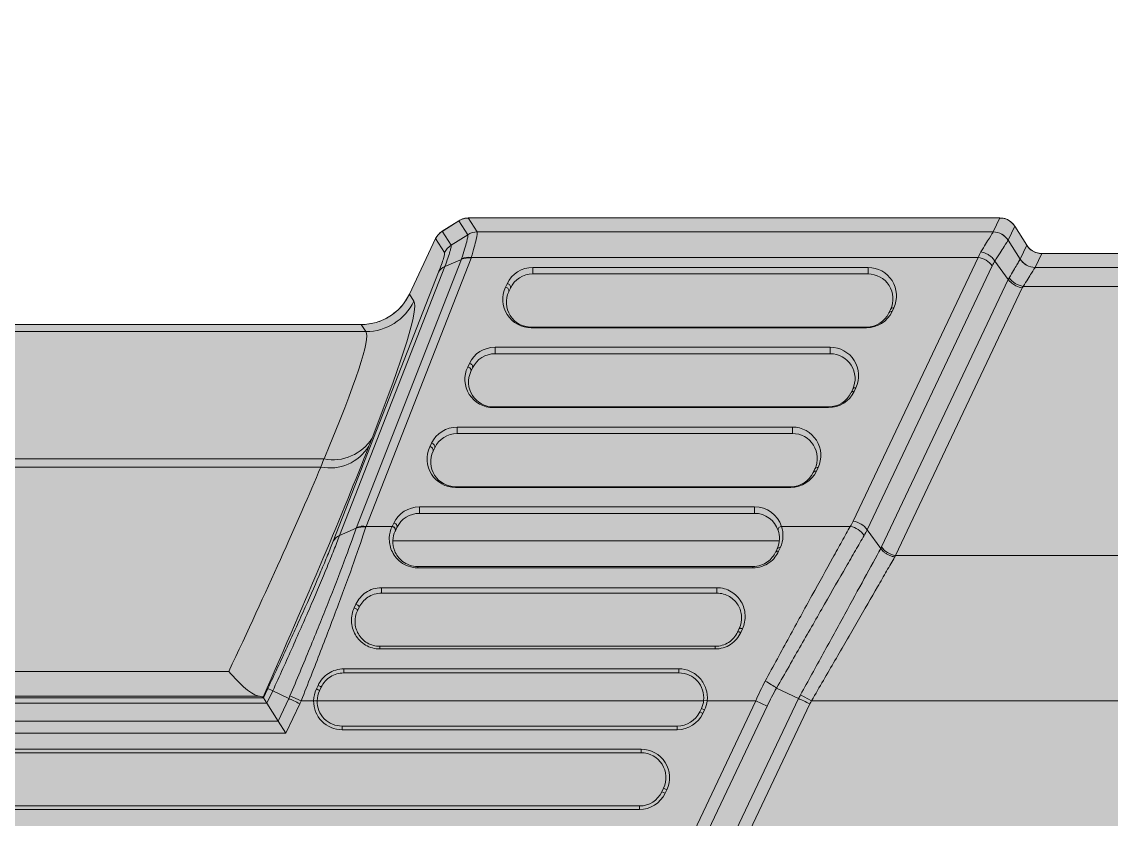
# Model space of a CAD drawing. Header units: millimetres. Extents: x 11482 to 13134, y 681 to 1782.
# Drawn here: x 12854.57 to 12861.41, y 1186.6 to 1191.6 of the extents above; entities that cross this region are included whole.
import ezdxf

# ---------------------------------------------------------------- set-up
doc = ezdxf.new("R2010")
doc.units = ezdxf.units.MM
doc.layers.add('di', color=7, linetype='Continuous')
doc.layers.add('xian', color=250, linetype='Continuous')

# ---------------------------------------------------------------- blocks, each defined once
blk = doc.blocks.new('1-2')
at = {"layer": 'di', "lineweight": 0, "true_color": 0xffffff}
h = blk.add_hatch(color=7, dxfattribs=at)
h.dxf.hatch_style = 1
h.paths.add_polyline_path([(2995.795, 1630.523), (2995.725, 1630.532), (2995.646, 1630.553), (2995.581, 1630.58), (2995.531, 1630.607), (2995.483, 1630.64), (2995.454, 1630.663), (2995.424, 1630.691), (2995.389, 1630.729), (2995.359, 1630.767), (2995.329, 1630.811), (2995.304, 1630.861), (2993.477, 1634.784), (2993.452, 1634.824), (2993.437, 1634.844), (2993.423, 1634.859), (2993.41, 1634.872), (2993.4, 1634.882), (2993.379, 1634.898), (2993.351, 1634.915), (2993.337, 1634.923), (2993.316, 1634.932), (2993.302, 1634.937), (2993.28, 1634.943), (2993.258, 1634.948), (2993.239, 1634.95), (2993.22, 1634.951), (2993.21, 1634.951), (2990.998, 1634.951), (2991.009, 1634.951), (2990.973, 1634.956), (2990.938, 1634.965), (2990.9, 1634.981), (2990.867, 1635), (2990.839, 1635.021), (2990.812, 1635.047), (2990.786, 1635.079), (2990.772, 1635.105), (2990.62, 1635.385), (2990.604, 1635.411), (2990.597, 1635.421), (2990.591, 1635.429), (2990.585, 1635.435), (2990.577, 1635.445), (2990.566, 1635.456), (2990.556, 1635.466), (2990.545, 1635.475), (2990.536, 1635.481), (2990.523, 1635.49), (2990.513, 1635.497), (2990.493, 1635.508), (2990.485, 1635.512), (2990.469, 1635.518), (2990.46, 1635.522), (2990.447, 1635.526), (2990.438, 1635.528), (2990.426, 1635.531), (2990.417, 1635.533), (2990.404, 1635.535), (2990.394, 1635.537), (2990.377, 1635.538), (2990.362, 1635.538), (2983.24, 1635.538), (2983.232, 1635.538), (2983.218, 1635.538), (2983.204, 1635.536), (2983.189, 1635.534), (2983.17, 1635.53), (2983.155, 1635.526), (2983.143, 1635.522), (2983.128, 1635.516), (2983.111, 1635.508), (2983.097, 1635.501), (2983.083, 1635.492), (2983.07, 1635.483), (2983.053, 1635.47), (2983.039, 1635.458), (2983.024, 1635.443), (2983.013, 1635.43), (2983.004, 1635.418), (2982.988, 1635.395), (2982.985, 1635.39), (2982.975, 1635.373), (2982.951, 1635.342), (2982.924, 1635.316), (2982.894, 1635.293), (2982.86, 1635.274), (2982.824, 1635.259), (2982.789, 1635.25), (2982.753, 1635.245), (2982.732, 1635.245), (2976.428, 1635.245), (2976.411, 1635.244), (2976.407, 1635.244), (2976.401, 1635.244), (2976.395, 1635.243), (2976.389, 1635.242), (2976.383, 1635.241), (2976.376, 1635.24), (2976.367, 1635.238), (2976.359, 1635.237), (2976.352, 1635.235), (2976.346, 1635.233), (2976.338, 1635.231), (2976.331, 1635.228), (2976.323, 1635.225), (2976.317, 1635.223), (2976.312, 1635.221), (2976.306, 1635.218), (2976.299, 1635.215), (2976.294, 1635.212), (2976.288, 1635.209), (2976.282, 1635.205), (2975.47, 1634.736), (2975.463, 1634.732), (2975.455, 1634.727), (2975.445, 1634.72), (2975.436, 1634.714), (2975.428, 1634.707), (2975.421, 1634.701), (2975.41, 1634.691), (2975.398, 1634.679), (2975.385, 1634.663), (2975.371, 1634.643), (2975.173, 1634.3), (2975.162, 1634.282), (2975.153, 1634.266), (2975.143, 1634.249), (2975.132, 1634.23), (2975.122, 1634.213), (2975.11, 1634.192), (2975.095, 1634.166), (2975.082, 1634.144), (2975.063, 1634.11), (2975.037, 1634.071), (2975.011, 1634.039), (2974.982, 1634.005), (2974.948, 1633.971), (2974.916, 1633.942), (2974.88, 1633.913), (2974.844, 1633.889), (2974.808, 1633.867), (2974.773, 1633.849), (2974.736, 1633.832), (2974.698, 1633.817), (2974.657, 1633.804), (2974.616, 1633.794), (2974.577, 1633.786), (2974.539, 1633.781), (2974.496, 1633.778), (2974.463, 1633.777), (2959.549, 1633.777), (2959.497, 1633.781), (2959.454, 1633.787), (2959.409, 1633.796), (2959.389, 1633.801), (2959.363, 1633.809), (2959.321, 1633.824), (2959.278, 1633.842), (2959.226, 1633.867), (2959.204, 1633.881), (2959.179, 1633.897), (2959.146, 1633.921), (2959.112, 1633.948), (2959.081, 1633.976), (2959.053, 1634.005), (2959.023, 1634.039), (2958.993, 1634.079), (2958.972, 1634.112), (2958.807, 1634.396), (2958.727, 1634.535), (2958.715, 1634.555), (2958.702, 1634.578), (2958.693, 1634.594), (2958.683, 1634.612), (2958.672, 1634.63), (2958.666, 1634.64), (2958.66, 1634.649), (2958.653, 1634.659), (2958.647, 1634.666), (2958.639, 1634.676), (2958.631, 1634.684), (2958.624, 1634.692), (2958.615, 1634.7), (2958.603, 1634.71), (2958.592, 1634.719), (2958.583, 1634.725), (2958.565, 1634.736), (2957.753, 1635.205), (2957.75, 1635.208), (2957.745, 1635.21), (2957.74, 1635.213), (2957.734, 1635.216), (2957.73, 1635.218), (2957.726, 1635.22), (2957.72, 1635.222), (2957.715, 1635.224), (2957.709, 1635.226), (2957.702, 1635.229), (2957.695, 1635.231), (2957.689, 1635.233), (2957.685, 1635.234), (2957.679, 1635.236), (2957.673, 1635.237), (2957.666, 1635.239), (2957.658, 1635.24), (2957.648, 1635.242), (2957.64, 1635.243), (2957.633, 1635.244), (2957.625, 1635.244), (2957.616, 1635.245), (2957.607, 1635.245), (2951.296, 1635.244), (2951.26, 1635.248), (2951.225, 1635.255), (2951.19, 1635.267), (2951.156, 1635.284), (2951.123, 1635.306), (2951.094, 1635.332), (2951.072, 1635.356), (2951.052, 1635.386), (2951.041, 1635.404), (2951.032, 1635.417), (2951.024, 1635.428), (2951.011, 1635.443), (2950.999, 1635.456), (2950.986, 1635.467), (2950.975, 1635.476), (2950.965, 1635.484), (2950.952, 1635.492), (2950.941, 1635.499), (2950.927, 1635.507), (2950.916, 1635.512), (2950.907, 1635.516), (2950.895, 1635.521), (2950.883, 1635.525), (2950.873, 1635.528), (2950.856, 1635.532), (2950.845, 1635.534), (2950.835, 1635.536), (2950.822, 1635.537), (2950.808, 1635.538), (2950.795, 1635.538), (2943.673, 1635.538), (2943.664, 1635.538), (2943.66, 1635.538), (2943.655, 1635.538), (2943.651, 1635.538), (2943.647, 1635.537), (2943.642, 1635.537), (2943.638, 1635.536), (2943.634, 1635.536), (2943.629, 1635.535), (2943.625, 1635.534), (2943.621, 1635.534), (2943.617, 1635.533), (2943.612, 1635.532), (2943.608, 1635.531), (2943.604, 1635.53), (2943.6, 1635.529), (2943.597, 1635.528), (2943.593, 1635.527), (2943.59, 1635.526), (2943.585, 1635.525), (2943.581, 1635.524), (2943.575, 1635.522), (2943.571, 1635.52), (2943.566, 1635.518), (2943.561, 1635.516), (2943.558, 1635.515), (2943.555, 1635.514), (2943.552, 1635.512), (2943.549, 1635.511), (2943.546, 1635.51), (2943.543, 1635.508), (2943.54, 1635.506), (2943.536, 1635.505), (2943.533, 1635.503), (2943.53, 1635.501), (2943.526, 1635.499), (2943.523, 1635.498), (2943.52, 1635.495), (2943.516, 1635.493), (2943.513, 1635.491), (2943.51, 1635.489), (2943.507, 1635.487), (2943.504, 1635.485), (2943.5, 1635.482), (2943.497, 1635.48), (2943.494, 1635.477), (2943.49, 1635.474), (2943.487, 1635.472), (2943.484, 1635.47), (2943.481, 1635.467), (2943.478, 1635.465), (2943.475, 1635.462), (2943.471, 1635.458), (2943.467, 1635.454), (2943.465, 1635.452), (2943.463, 1635.45), (2943.461, 1635.448), (2943.458, 1635.445), (2943.455, 1635.442), (2943.453, 1635.439), (2943.452, 1635.438), (2943.45, 1635.436), (2943.448, 1635.433), (2943.445, 1635.43), (2943.443, 1635.427), (2943.441, 1635.425), (2943.439, 1635.422), (2943.437, 1635.419), (2943.435, 1635.416), (2943.433, 1635.414), (2943.431, 1635.412), (2943.43, 1635.409), (2943.428, 1635.406), (2943.427, 1635.404), (2943.425, 1635.402), (2943.424, 1635.401), (2943.423, 1635.399), (2943.422, 1635.397), (2943.421, 1635.396), (2943.42, 1635.394), (2943.419, 1635.392), (2943.418, 1635.39), (2943.417, 1635.388), (2943.416, 1635.386), (2943.415, 1635.385), (2943.253, 1635.086), (2943.226, 1635.05), (2943.199, 1635.023), (2943.163, 1634.996), (2943.143, 1634.986), (2943.124, 1634.976), (2943.091, 1634.964), (2943.058, 1634.956), (2943.024, 1634.951), (2943.006, 1634.951), (2940.825, 1634.951), (2940.805, 1634.951), (2940.798, 1634.95), (2940.791, 1634.949), (2940.784, 1634.949), (2940.778, 1634.948), (2940.77, 1634.946), (2940.76, 1634.944), (2940.751, 1634.942), (2940.744, 1634.94), (2940.736, 1634.937), (2940.725, 1634.934), (2940.715, 1634.93), (2940.706, 1634.926), (2940.699, 1634.923), (2940.692, 1634.919), (2940.683, 1634.915), (2940.677, 1634.911), (2940.668, 1634.906), (2940.66, 1634.9), (2940.652, 1634.895), (2940.644, 1634.889), (2940.638, 1634.884), (2940.632, 1634.879), (2940.627, 1634.874), (2940.621, 1634.869), (2940.616, 1634.864), (2940.61, 1634.858), (2940.604, 1634.851), (2940.599, 1634.845), (2940.595, 1634.839), (2940.589, 1634.832), (2940.584, 1634.824), (2940.579, 1634.817), (2940.571, 1634.805), (2940.566, 1634.794), (2940.56, 1634.782), (2938.746, 1630.893), (2938.736, 1630.871), (2938.722, 1630.841), (2938.7, 1630.802), (2938.677, 1630.768), (2938.652, 1630.736), (2938.625, 1630.705), (2938.597, 1630.677), (2938.569, 1630.653), (2938.537, 1630.629), (2938.502, 1630.606), (2938.467, 1630.586), (2938.428, 1630.569), (2938.39, 1630.554), (2938.354, 1630.543), (2938.315, 1630.533), (2938.278, 1630.527), (2938.248, 1630.524), (2928.965, 1629.875), (2928.964, 1629.875), (2928.961, 1629.874), (2928.957, 1629.873), (2928.953, 1629.872), (2928.95, 1629.87), (2928.947, 1629.869), (2928.943, 1629.867), (2928.94, 1629.865), (2928.937, 1629.863), (2928.935, 1629.861), (2928.933, 1629.859), (2928.93, 1629.857), (2928.927, 1629.853), (2928.925, 1629.851), (2928.923, 1629.848), (2928.922, 1629.845), (2928.92, 1629.842), (2928.918, 1629.836), (2928.917, 1629.833), (2928.916, 1629.83), (2928.915, 1629.826), (2928.915, 1629.822), (2928.914, 1629.817), (2928.914, 1629.236), (2927.742, 1629.236), (2927.742, 1629.729), (2927.742, 1629.73), (2927.742, 1629.732), (2927.741, 1629.734), (2927.741, 1629.737), (2927.741, 1629.739), (2927.74, 1629.741), (2927.74, 1629.743), (2927.739, 1629.744), (2927.739, 1629.745), (2927.738, 1629.747), (2927.737, 1629.749), (2927.737, 1629.751), (2927.735, 1629.754), (2927.734, 1629.755), (2927.734, 1629.757), (2927.733, 1629.758), (2927.732, 1629.76), (2927.73, 1629.762), (2927.729, 1629.764), (2927.727, 1629.765), (2927.726, 1629.766), (2927.725, 1629.768), (2927.724, 1629.769), (2927.722, 1629.77), (2927.721, 1629.771), (2927.72, 1629.772), (2927.719, 1629.773), (2927.717, 1629.775), (2927.715, 1629.775), (2927.714, 1629.777), (2927.712, 1629.777), (2927.711, 1629.778), (2927.71, 1629.779), (2927.708, 1629.78), (2927.707, 1629.78), (2927.706, 1629.78), (2927.705, 1629.781), (2927.703, 1629.782), (2927.702, 1629.782), (2927.7, 1629.783), (2927.698, 1629.783), (2927.696, 1629.784), (2927.694, 1629.784), (2927.692, 1629.784), (2927.69, 1629.785), (2927.688, 1629.785), (2927.685, 1629.785), (2927.683, 1629.785), (2927.679, 1629.785), (2924.225, 1629.543), (2924.225, 1609.877), (2927.679, 1609.635), (2927.688, 1609.635), (2927.695, 1609.636), (2927.7, 1609.638), (2927.707, 1609.64), (2927.714, 1609.644), (2927.719, 1609.647), (2927.725, 1609.652), (2927.729, 1609.657), (2927.733, 1609.662), (2927.736, 1609.667), (2927.739, 1609.674), (2927.74, 1609.68), (2927.742, 1609.688), (2927.742, 1609.694), (2927.742, 1610.184), (2928.914, 1610.184), (2928.914, 1609.604), (2928.968, 1609.546), (2929.034, 1609.535), (2929.066, 1609.528), (2929.126, 1609.509), (2929.186, 1609.482), (2929.249, 1609.443), (2929.301, 1609.403), (2929.35, 1609.354), (2929.379, 1609.319), (2929.407, 1609.28), (2929.436, 1609.228), (2929.458, 1609.181), (2929.473, 1609.138), (2929.484, 1609.099), (2929.492, 1609.059), (2929.498, 1609.015), (2929.503, 1608.997), (2929.83, 1608.294), (2928.768, 1607.799), (2928.505, 1608.362), (2928.423, 1608.388), (2925.402, 1606.674), (2929.31, 1598.294), (2932.453, 1599.755), (2932.459, 1599.758), (2932.462, 1599.76), (2932.465, 1599.762), (2932.468, 1599.765), (2932.471, 1599.767), (2932.474, 1599.771), (2932.477, 1599.775), (2932.479, 1599.777), (2932.48, 1599.78), (2932.482, 1599.784), (2932.484, 1599.787), (2932.485, 1599.79), (2932.486, 1599.794), (2932.486, 1599.797), (2932.487, 1599.801), (2932.487, 1599.804), (2932.488, 1599.808), (2932.487, 1599.813), (2932.487, 1599.816), (2932.487, 1599.819), (2932.486, 1599.823), (2932.485, 1599.826), (2932.484, 1599.828), (2932.483, 1599.831), (2932.482, 1599.833), (2932.335, 1600.148), (2933.398, 1600.644), (2933.51, 1600.402), (2933.521, 1600.379), (2933.534, 1600.352), (2933.542, 1600.334), (2933.558, 1600.3), (2933.558, 1600.299), (2933.56, 1600.297), (2933.563, 1600.292), (2933.567, 1600.287), (2933.573, 1600.28), (2933.578, 1600.277), (2933.583, 1600.273), (2933.589, 1600.271), (2933.595, 1600.269), (2933.601, 1600.267), (2933.606, 1600.267), (2933.613, 1600.267), (2933.617, 1600.267), (2933.621, 1600.268), (2933.625, 1600.268), (2933.629, 1600.269), (2933.634, 1600.271), (2933.848, 1600.362), (2934.525, 1600.642), (2935.19, 1600.906), (2935.851, 1601.155), (2936.686, 1601.446), (2937.481, 1601.695), (2938.08, 1601.859), (2938.818, 1602.028), (2938.939, 1602.052), (2939.054, 1602.073), (2939.186, 1602.096), (2939.364, 1602.124), (2939.512, 1602.144), (2939.65, 1602.162), (2939.776, 1602.176), (2939.898, 1602.187), (2940.025, 1602.197), (2940.108, 1602.202), (2940.201, 1602.207), (2940.232, 1602.207), (2940.268, 1602.208), (2940.302, 1602.202), (2940.335, 1602.197), (2940.376, 1602.188), (2940.409, 1602.178), (2940.444, 1602.165), (2940.5, 1602.14), (2940.55, 1602.11), (2940.583, 1602.086), (2940.619, 1602.056), (2940.647, 1602.029), (2940.684, 1601.988), (2940.757, 1601.869), (2940.833, 1601.706), (2940.841, 1601.691), (2940.848, 1601.678), (2940.858, 1601.663), (2940.865, 1601.653), (2940.876, 1601.64), (2940.883, 1601.632), (2940.895, 1601.62), (2940.906, 1601.609), (2940.917, 1601.6), (2940.927, 1601.593), (2940.937, 1601.586), (2940.954, 1601.575), (2940.967, 1601.569), (2940.979, 1601.563), (2940.991, 1601.558), (2941.005, 1601.553), (2941.016, 1601.549), (2941.036, 1601.544), (2941.049, 1601.541), (2941.07, 1601.538), (2941.1, 1601.539), (2946.987, 1601.539), (2947.021, 1601.539), (2947.044, 1601.543), (2947.067, 1601.548), (2947.093, 1601.557), (2947.116, 1601.567), (2947.135, 1601.577), (2947.159, 1601.593), (2947.177, 1601.607), (2947.199, 1601.628), (2947.217, 1601.649), (2947.229, 1601.665), (2947.239, 1601.681), (2947.25, 1601.701), (2947.257, 1601.716), (2947.353, 1601.946), (2947.379, 1601.993), (2947.408, 1602.031), (2947.447, 1602.066), (2947.492, 1602.094), (2947.536, 1602.112), (2947.58, 1602.121), (2947.623, 1602.124), (2948.888, 1602.124), (2948.945, 1602.12), (2948.99, 1602.106), (2949.042, 1602.08), (2949.081, 1602.052), (2949.117, 1602.014), (2949.136, 1601.988), (2949.334, 1601.674), (2949.353, 1601.647), (2949.368, 1601.629), (2949.387, 1601.611), (2949.405, 1601.597), (2949.433, 1601.578), (2949.456, 1601.563), (2949.501, 1601.548), (2949.524, 1601.543), (2949.548, 1601.539), (2949.582, 1601.537), (2958.394, 1601.539), (2958.423, 1601.543), (2958.461, 1601.554), (2958.484, 1601.563), (2958.507, 1601.575), (2958.52, 1601.582), (2958.82, 1601.774), (2958.833, 1601.785), (2958.853, 1601.804), (2958.869, 1601.824), (2958.884, 1601.844), (2958.896, 1601.864), (2958.904, 1601.879), (2959.338, 1602.796), (2959.368, 1602.854), (2959.391, 1602.892), (2959.416, 1602.929), (2959.444, 1602.966), (2959.475, 1603.003), (2959.51, 1603.041), (2959.545, 1603.073), (2959.582, 1603.105), (2959.625, 1603.138), (2959.667, 1603.165), (2959.705, 1603.188), (2959.748, 1603.21), (2959.798, 1603.233), (2959.848, 1603.251), (2959.901, 1603.267), (2959.955, 1603.28), (2960, 1603.288), (2960.058, 1603.296), (2960.132, 1603.298), (2973.909, 1603.298), (2973.97, 1603.295), (2974.031, 1603.288), (2974.094, 1603.275), (2974.128, 1603.266), (2974.162, 1603.256), (2974.209, 1603.24), (2974.258, 1603.219), (2974.302, 1603.197), (2974.348, 1603.171), (2974.399, 1603.137), (2974.435, 1603.11), (2974.466, 1603.085), (2974.494, 1603.06), (2974.521, 1603.034), (2974.545, 1603.008), (2974.574, 1602.974), (2974.597, 1602.944), (2974.628, 1602.901), (2974.656, 1602.854), (2974.686, 1602.796), (2975.12, 1601.879), (2975.128, 1601.863), (2975.144, 1601.838), (2975.158, 1601.82), (2975.174, 1601.801), (2975.196, 1601.781), (2975.212, 1601.768), (2975.229, 1601.757), (2975.52, 1601.573), (2975.541, 1601.563), (2975.563, 1601.554), (2975.579, 1601.549), (2975.6, 1601.543), (2975.627, 1601.539), (2975.644, 1601.538), (2975.661, 1601.537), (2984.441, 1601.537), (2984.465, 1601.538), (2984.474, 1601.539), (2984.487, 1601.541), (2984.494, 1601.542), (2984.502, 1601.543), (2984.508, 1601.545), (2984.515, 1601.546), (2984.522, 1601.549), (2984.531, 1601.551), (2984.542, 1601.555), (2984.549, 1601.557), (2984.556, 1601.56), (2984.564, 1601.564), (2984.581, 1601.573), (2984.593, 1601.579), (2984.604, 1601.587), (2984.618, 1601.596), (2984.631, 1601.606), (2984.639, 1601.613), (2984.646, 1601.62), (2984.655, 1601.629), (2984.664, 1601.64), (2984.674, 1601.652), (2984.689, 1601.674), (2984.887, 1601.988), (2984.922, 1602.033), (2984.954, 1602.063), (2984.99, 1602.086), (2985.022, 1602.102), (2985.058, 1602.115), (2985.098, 1602.122), (2985.134, 1602.124), (2986.413, 1602.127), (2986.442, 1602.123), (2986.467, 1602.119), (2986.511, 1602.108), (2986.553, 1602.089), (2986.592, 1602.063), (2986.63, 1602.028), (2986.656, 1601.993), (2986.676, 1601.958), (2986.778, 1601.716), (2986.798, 1601.677), (2986.822, 1601.644), (2986.851, 1601.613), (2986.875, 1601.594), (2986.908, 1601.573), (2986.93, 1601.562), (2986.963, 1601.55), (2986.994, 1601.542), (2987.025, 1601.538), (2987.048, 1601.537), (2992.936, 1601.537), (2992.959, 1601.538), (2992.97, 1601.539), (2992.983, 1601.541), (2992.998, 1601.544), (2993.013, 1601.547), (2993.028, 1601.552), (2993.04, 1601.556), (2993.058, 1601.563), (2993.07, 1601.569), (2993.082, 1601.576), (2993.093, 1601.583), (2993.103, 1601.589), (2993.113, 1601.597), (2993.122, 1601.603), (2993.128, 1601.608), (2993.138, 1601.618), (2993.143, 1601.622), (2993.15, 1601.63), (2993.156, 1601.637), (2993.161, 1601.643), (2993.167, 1601.65), (2993.177, 1601.663), (2993.183, 1601.672), (2993.188, 1601.681), (2993.194, 1601.69), (2993.198, 1601.699), (2993.202, 1601.706), (2993.263, 1601.838), (2993.284, 1601.883), (2993.305, 1601.921), (2993.325, 1601.951), (2993.355, 1601.992), (2993.368, 1602.003), (2993.386, 1602.028), (2993.417, 1602.058), (2993.447, 1602.083), (2993.476, 1602.104), (2993.505, 1602.123), (2993.535, 1602.139), (2993.576, 1602.159), (2993.622, 1602.177), (2993.669, 1602.191), (2993.711, 1602.199), (2993.749, 1602.204), (2993.786, 1602.207), (2993.822, 1602.208), (2993.923, 1602.203), (2994.29, 1602.172), (2994.636, 1602.129), (2994.996, 1602.07), (2995.525, 1601.963), (2996.112, 1601.818), (2996.74, 1601.639), (2997.484, 1601.401), (2998.588, 1601.005), (2999.207, 1600.764), (3000.423, 1600.267), (3000.428, 1600.267), (3000.441, 1600.269), (3000.453, 1600.274), (3000.462, 1600.28), (3000.469, 1600.287), (3000.474, 1600.294), (3000.477, 1600.3), (3000.637, 1600.644), (3001.7, 1600.148), (3001.548, 1599.823), (3001.548, 1599.803), (3001.55, 1599.79), (3001.557, 1599.776), (3001.563, 1599.769), (3001.581, 1599.755), (3004.725, 1598.294), (3008.633, 1606.674), (3005.612, 1608.388), (3005.53, 1608.362), (3005.267, 1607.799), (3004.205, 1608.294), (3004.518, 1608.966), (3004.537, 1609.015), (3004.543, 1609.059), (3004.552, 1609.1), (3004.564, 1609.144), (3004.581, 1609.189), (3004.6, 1609.23), (3004.626, 1609.276), (3004.65, 1609.31), (3004.68, 1609.348), (3004.716, 1609.386), (3004.757, 1609.421), (3004.797, 1609.45), (3004.842, 1609.477), (3004.882, 1609.497), (3004.933, 1609.517), (3004.982, 1609.531), (3005.029, 1609.541), (3005.068, 1609.545), (3005.121, 1609.604), (3005.121, 1610.184), (3006.293, 1610.184), (3006.293, 1609.687), (3006.294, 1609.682), (3006.298, 1609.67), (3006.303, 1609.661), (3006.312, 1609.651), (3006.328, 1609.64), (3006.356, 1609.635), (3009.81, 1609.877), (3009.81, 1629.543), (3006.356, 1629.784), (3006.342, 1629.784), (3006.325, 1629.779), (3006.314, 1629.771), (3006.304, 1629.761), (3006.297, 1629.748), (3006.294, 1629.737), (3006.293, 1629.726), (3006.293, 1629.236), (3005.121, 1629.236), (3005.12, 1629.824), (3005.119, 1629.829), (3005.117, 1629.838), (3005.114, 1629.844), (3005.109, 1629.851), (3005.101, 1629.86), (3005.09, 1629.868), (3005.08, 1629.872), (3005.066, 1629.875)])
at = {"layer": 'di', "color": 18, "lineweight": 0, "true_color": 0x000000}
for p, q in [((2960.039, 1603.293), (2960, 1603.288)), ((2960.073, 1603.296), (2960.039, 1603.293)), ((2960.132, 1603.298), (2960.073, 1603.296)), ((2973.893, 1603.298), (2960.132, 1603.298)), ((2959.593, 1603.113), (2959.571, 1603.096)), ((2959.616, 1603.13), (2959.593, 1603.113)), ((2959.636, 1603.145), (2959.616, 1603.13)), ((2959.659, 1603.16), (2959.636, 1603.145)), ((2959.676, 1603.171), (2959.659, 1603.16)), ((2959.697, 1603.183), (2959.676, 1603.171)), ((2959.713, 1603.192), (2959.697, 1603.183)), ((2959.735, 1603.203), (2959.713, 1603.192)), ((2959.76, 1603.216), (2959.735, 1603.203)), ((2959.785, 1603.227), (2959.76, 1603.216)), ((2959.812, 1603.238), (2959.785, 1603.227)), ((2959.833, 1603.246), (2959.812, 1603.238)), ((2959.861, 1603.255), (2959.833, 1603.246)), ((2959.888, 1603.263), (2959.861, 1603.255)), ((2959.914, 1603.271), (2959.888, 1603.263)), ((2959.94, 1603.277), (2959.914, 1603.271)), ((2959.968, 1603.283), (2959.94, 1603.277)), ((2960, 1603.288), (2959.968, 1603.283)), ((2959.423, 1602.938), (2959.411, 1602.921)), ((2959.436, 1602.955), (2959.423, 1602.938)), ((2959.453, 1602.976), (2959.436, 1602.955)), ((2959.465, 1602.992), (2959.453, 1602.976)), ((2959.484, 1603.013), (2959.465, 1602.992)), ((2959.501, 1603.031), (2959.484, 1603.013)), ((2959.52, 1603.05), (2959.501, 1603.031)), ((2959.536, 1603.065), (2959.52, 1603.05)), ((2959.553, 1603.08), (2959.536, 1603.065)), ((2959.571, 1603.096), (2959.553, 1603.08)), ((2959.338, 1602.796), (2958.904, 1601.879)), ((2959.365, 1602.848), (2959.338, 1602.796)), ((2959.374, 1602.864), (2959.365, 1602.848)), ((2959.385, 1602.883), (2959.374, 1602.864)), ((2959.397, 1602.901), (2959.385, 1602.883)), ((2959.411, 1602.921), (2959.397, 1602.901)), ((2948.888, 1602.124), (2947.623, 1602.124)), ((2948.933, 1602.121), (2948.888, 1602.124)), ((2948.959, 1602.116), (2948.933, 1602.121)), ((2948.99, 1602.106), (2948.959, 1602.116)), ((2949.042, 1602.08), (2948.99, 1602.106)), ((2949.081, 1602.052), (2949.042, 1602.08)), ((2949.117, 1602.014), (2949.081, 1602.052)), ((2949.136, 1601.988), (2949.117, 1602.014)), ((2949.334, 1601.674), (2949.136, 1601.988)), ((2958.896, 1601.864), (2958.884, 1601.844)), ((2958.904, 1601.879), (2958.896, 1601.864)), ((2949.353, 1601.647), (2949.334, 1601.674)), ((2958.795, 1601.758), (2958.52, 1601.582)), ((2958.819, 1601.773), (2958.795, 1601.758)), ((2958.833, 1601.785), (2958.819, 1601.773)), ((2958.853, 1601.804), (2958.833, 1601.785)), ((2958.869, 1601.824), (2958.853, 1601.804)), ((2958.884, 1601.844), (2958.869, 1601.824)), ((2949.368, 1601.629), (2949.353, 1601.647)), ((2949.387, 1601.611), (2949.368, 1601.629)), ((2949.405, 1601.597), (2949.387, 1601.611)), ((2949.433, 1601.578), (2949.405, 1601.597)), ((2949.456, 1601.563), (2949.433, 1601.578)), ((2949.483, 1601.554), (2949.456, 1601.563)), ((2949.501, 1601.548), (2949.483, 1601.554)), ((2949.524, 1601.543), (2949.501, 1601.548)), ((2949.548, 1601.539), (2949.524, 1601.543)), ((2949.582, 1601.537), (2949.548, 1601.539)), ((2958.364, 1601.539), (2949.582, 1601.537)), ((2958.394, 1601.539), (2958.364, 1601.539)), ((2958.423, 1601.543), (2958.394, 1601.539)), ((2958.461, 1601.554), (2958.423, 1601.543)), ((2958.484, 1601.563), (2958.461, 1601.554)), ((2958.507, 1601.575), (2958.484, 1601.563)), ((2958.52, 1601.582), (2958.507, 1601.575))]:
    blk.add_line(p, q, dxfattribs=at)
at = {"layer": 'xian', "color": 18, "lineweight": 0, "true_color": 0x000000}
for p, q in [((2952.721, 1609.568), (2960.506, 1625.995)), ((2960.654, 1625.824), (2952.908, 1609.479)), ((2953.426, 1609.604), (2960.917, 1625.41)), ((2961.048, 1625.202), (2953.613, 1609.516)), ((2955.536, 1611.313), (2978.492, 1611.313)), ((2955.536, 1611.313), (2955.536, 1611.255)), ((2978.492, 1611.255), (2955.536, 1611.255)), ((2955.084, 1610.987), (2955.112, 1611.045)), ((2955.165, 1611.02), (2955.112, 1611.045)), ((2955.137, 1610.962), (2955.084, 1610.987)), ((2955.165, 1611.02), (2955.137, 1610.962)), ((2955.508, 1610.376), (2955.508, 1610.317)), ((2955.508, 1610.376), (2978.52, 1610.376)), ((2978.52, 1610.317), (2955.508, 1610.317)), ((2954.911, 1609.995), (2960.451, 1609.995)), ((2954.911, 1609.936), (2954.911, 1609.995)), ((2960.451, 1609.936), (2960.451, 1609.995)), ((2961.148, 1609.566), (2961.379, 1610.054)), ((2961.379, 1610.054), (2961.507, 1609.852)), ((2961.379, 1610.054), (2972.649, 1610.054)), ((2960.451, 1609.936), (2954.911, 1609.936)), ((2961.507, 1609.852), (2961.33, 1609.479)), ((2972.521, 1609.852), (2961.507, 1609.852)), ((2961.693, 1609.558), (2961.507, 1609.852)), ((2953.613, 1609.516), (2953.426, 1609.604)), ((2954.459, 1609.668), (2954.487, 1609.726)), ((2954.512, 1609.643), (2954.459, 1609.668)), ((2954.54, 1609.701), (2954.487, 1609.726)), ((2954.54, 1609.701), (2954.512, 1609.643)), ((2939.768, 1609.516), (2952.692, 1609.516)), ((2952.874, 1609.419), (2952.692, 1609.516)), ((2953.27, 1609.307), (2952.908, 1609.479)), ((2953.613, 1609.516), (2954.417, 1609.516)), ((2954.475, 1609.51), (2954.417, 1609.516)), ((2954.476, 1609.516), (2960.861, 1609.516)), ((2960.92, 1609.516), (2960.861, 1609.517)), ((2960.92, 1609.516), (2961.126, 1609.516)), ((2961.126, 1609.516), (2961.312, 1609.435)), ((2961.596, 1609.353), (2961.33, 1609.479)), ((2961.596, 1609.353), (2961.693, 1609.558)), ((2961.75, 1609.467), (2961.678, 1609.314)), ((2961.693, 1609.558), (2972.335, 1609.558)), ((2961.693, 1609.558), (2961.75, 1609.467)), ((2961.75, 1609.467), (2961.756, 1609.458)), ((2972.277, 1609.467), (2961.75, 1609.467)), ((2961.817, 1609.442), (2972.21, 1609.442)), ((2960.794, 1609.291), (2960.822, 1609.35)), ((2960.875, 1609.321), (2960.847, 1609.262)), ((2954.883, 1608.989), (2954.883, 1609.057)), ((2954.883, 1609.057), (2960.423, 1609.057)), ((2960.423, 1608.989), (2960.423, 1609.057)), ((2960.423, 1608.989), (2954.883, 1608.989)), ((2971.706, 1609.031), (2962.322, 1609.031)), ((2954.286, 1608.661), (2959.826, 1608.661)), ((2954.286, 1608.617), (2954.286, 1608.661)), ((2959.826, 1608.617), (2954.286, 1608.617)), ((2959.826, 1608.617), (2959.826, 1608.661)), ((2953.834, 1608.329), (2953.862, 1608.389)), ((2953.872, 1608.385), (2953.862, 1608.389)), ((2953.881, 1608.382), (2953.872, 1608.385)), ((2953.889, 1608.38), (2953.881, 1608.382)), ((2953.915, 1608.382), (2953.887, 1608.324)), ((2953.897, 1608.378), (2953.889, 1608.38)), ((2953.904, 1608.378), (2953.897, 1608.378)), ((2953.909, 1608.379), (2953.904, 1608.378)), ((2953.913, 1608.38), (2953.909, 1608.379)), ((2953.915, 1608.382), (2953.913, 1608.38)), ((2953.844, 1608.325), (2953.834, 1608.329)), ((2953.853, 1608.322), (2953.844, 1608.325)), ((2953.862, 1608.32), (2953.853, 1608.322)), ((2953.869, 1608.319), (2953.862, 1608.32)), ((2953.876, 1608.319), (2953.869, 1608.319)), ((2953.881, 1608.32), (2953.876, 1608.319)), ((2953.885, 1608.321), (2953.881, 1608.32)), ((2953.887, 1608.324), (2953.885, 1608.321)), ((2960.168, 1607.967), (2960.169, 1607.972)), ((2960.169, 1607.972), (2960.197, 1608.031)), ((2960.196, 1608.026), (2960.197, 1608.031)), ((2960.197, 1608.019), (2960.196, 1608.026)), ((2960.202, 1608.013), (2960.197, 1608.019)), ((2960.208, 1608.005), (2960.202, 1608.013)), ((2960.217, 1607.998), (2960.208, 1608.005)), ((2960.227, 1607.991), (2960.217, 1607.998)), ((2960.25, 1607.98), (2960.222, 1607.921)), ((2960.238, 1607.985), (2960.227, 1607.991)), ((2960.25, 1607.98), (2960.238, 1607.985)), ((2960.169, 1607.96), (2960.168, 1607.967)), ((2960.174, 1607.953), (2960.169, 1607.96)), ((2960.18, 1607.946), (2960.174, 1607.953)), ((2960.189, 1607.939), (2960.18, 1607.946)), ((2960.199, 1607.932), (2960.189, 1607.939)), ((2960.21, 1607.926), (2960.199, 1607.932)), ((2960.222, 1607.921), (2960.21, 1607.926)), ((2954.258, 1607.648), (2954.258, 1607.738)), ((2954.258, 1607.738), (2959.798, 1607.738)), ((2959.798, 1607.648), (2954.258, 1607.648)), ((2959.798, 1607.648), (2959.798, 1607.738)), ((2953.661, 1607.32), (2959.201, 1607.32)), ((2953.661, 1607.298), (2953.661, 1607.32)), ((2959.201, 1607.298), (2953.661, 1607.298)), ((2959.201, 1607.298), (2959.201, 1607.32)), ((2941.17, 1607.115), (2951.306, 1607.115)), ((2949.21, 1602.692), (2951.306, 1607.115)), ((2951.538, 1606.975), (2949.442, 1602.553)), ((2951.773, 1606.69), (2951.549, 1606.998)), ((2953.209, 1606.988), (2953.237, 1607.047)), ((2953.29, 1607.063), (2953.262, 1607.005)), ((2953.225, 1606.875), (2959.611, 1606.875)), ((2958.752, 1602.34), (2960.49, 1606.785)), ((2960.596, 1606.879), (2958.857, 1602.433)), ((2959.57, 1606.708), (2959.572, 1606.712)), ((2960.49, 1606.785), (2960.216, 1606.666)), ((2949.706, 1602.329), (2951.773, 1606.69)), ((2952.004, 1606.548), (2949.938, 1602.189)), ((2952.052, 1606.634), (2953.187, 1606.634)), ((2958.318, 1602.2), (2960.053, 1606.634)), ((2960.212, 1606.655), (2958.477, 1602.22)), ((2959.544, 1606.653), (2959.57, 1606.708)), ((2959.622, 1606.634), (2959.597, 1606.58)), ((2959.625, 1606.639), (2959.622, 1606.634)), ((2959.622, 1606.634), (2960.053, 1606.634)), ((2953.633, 1606.312), (2953.633, 1606.419)), ((2953.633, 1606.419), (2959.173, 1606.419)), ((2959.173, 1606.312), (2959.173, 1606.419)), ((2959.173, 1606.312), (2953.633, 1606.312)), ((2953.036, 1605.99), (2958.576, 1605.99)), ((2953.036, 1605.979), (2953.036, 1605.99)), ((2958.576, 1605.979), (2953.036, 1605.979)), ((2958.576, 1605.979), (2958.576, 1605.99)), ((2952.584, 1605.663), (2952.612, 1605.722)), ((2952.665, 1605.744), (2952.637, 1605.686)), ((2960.802, 1605.654), (2960.749, 1605.519)), ((2973.224, 1605.654), (2960.802, 1605.654)), ((2960.749, 1605.519), (2973.277, 1605.519)), ((2958.919, 1605.334), (2958.946, 1605.393)), ((2958.999, 1605.32), (2958.972, 1605.261)), ((2959.955, 1605.175), (2960.008, 1605.31)), ((2953.008, 1604.993), (2953.008, 1605.1)), ((2953.008, 1605.1), (2958.548, 1605.1)), ((2958.548, 1604.993), (2958.548, 1605.1)), ((2958.548, 1604.993), (2953.008, 1604.993)), ((2952.411, 1604.671), (2957.951, 1604.671)), ((2952.411, 1604.66), (2952.411, 1604.671)), ((2957.951, 1604.66), (2952.411, 1604.66)), ((2957.951, 1604.671), (2957.951, 1604.66)), ((2951.959, 1604.344), (2951.987, 1604.403)), ((2952.04, 1604.425), (2952.012, 1604.367)), ((2958.294, 1604.015), (2958.321, 1604.074)), ((2958.374, 1604.001), (2958.347, 1603.942)), ((2952.383, 1603.781), (2952.383, 1603.674)), ((2952.383, 1603.781), (2957.923, 1603.781)), ((2957.923, 1603.674), (2952.383, 1603.674)), ((2957.923, 1603.674), (2957.923, 1603.781)), ((2951.785, 1603.352), (2957.325, 1603.352)), ((2951.785, 1603.341), (2951.785, 1603.352)), ((2957.325, 1603.341), (2951.785, 1603.341)), ((2957.325, 1603.341), (2957.325, 1603.352)), ((2973.967, 1603.415), (2960.058, 1603.415)), ((2960.058, 1603.415), (2960.132, 1603.298)), ((2973.893, 1603.298), (2960.132, 1603.298)), ((2951.334, 1603.025), (2951.362, 1603.084)), ((2951.415, 1603.107), (2951.387, 1603.048)), ((2957.669, 1602.696), (2957.696, 1602.755)), ((2959.338, 1602.796), (2958.904, 1601.879)), ((2959.338, 1602.796), (2959.264, 1602.913)), ((2949.196, 1602.669), (2947.293, 1602.669)), ((2957.749, 1602.682), (2957.721, 1602.623)), ((2949.662, 1602.25), (2949.443, 1602.553)), ((2951.758, 1602.355), (2951.758, 1602.462)), ((2951.758, 1602.462), (2957.298, 1602.462)), ((2957.298, 1602.355), (2957.298, 1602.462)), ((2948.997, 1602.354), (2947.481, 1602.354)), ((2948.888, 1602.124), (2948.997, 1602.354)), ((2949.245, 1602.217), (2949.136, 1601.988)), ((2949.443, 1601.904), (2949.245, 1602.217)), ((2957.298, 1602.355), (2951.758, 1602.355)), ((2958.752, 1602.34), (2958.478, 1602.221)), ((2948.888, 1602.124), (2947.623, 1602.124)), ((2958.315, 1602.189), (2949.938, 1602.189)), ((2958.757, 1602.11), (2958.904, 1601.879)), ((2949.334, 1601.674), (2949.136, 1601.988)), ((2949.334, 1601.674), (2949.443, 1601.904)), ((2958.649, 1601.988), (2958.374, 1601.814)), ((2958.796, 1601.757), (2958.649, 1601.988)), ((2949.691, 1601.768), (2949.582, 1601.537)), ((2958.217, 1601.768), (2949.691, 1601.768)), ((2958.364, 1601.537), (2958.217, 1601.768)), ((2958.374, 1601.814), (2958.52, 1601.582)), ((2958.796, 1601.757), (2958.52, 1601.582)), ((2958.364, 1601.537), (2949.582, 1601.537))]:
    blk.add_line(p, q, dxfattribs=at)
for centre, radius, start, end in [((2955.536, 1610.845), 0.469, 90, 154.6422), ((2955.536, 1610.845), 0.41, 90, 154.6422), ((2955.508, 1610.786), 0.469, 154.6422, 270), ((2955.508, 1610.786), 0.41, 154.6422, 270), ((2954.911, 1609.526), 0.469, 90, 154.6422), ((2960.451, 1609.526), 0.469, 358.7807, 90), ((2954.911, 1609.526), 0.41, 90, 154.6422), ((2960.451, 1609.526), 0.41, 358.7807, 90), ((2954.883, 1609.467), 0.469, 154.6422, 174.0465), ((2954.883, 1609.467), 0.41, 154.6422, 174.0465), ((2960.935, 1609.483), 0.237, 233.6965, 248.3519), ((2960.992, 1609.604), 0.306, 236.2137, 247.4927), ((2951.251, 1606.76), 0.359, 36.8141, 81.229), ((2953.225, 1607.03), 0.0451, 249.775, 325.8602), ((2953.253, 1607.089), 0.0448, 248.6776, 324.999), ((2952.126, 1606.995), 0.368, 214.7433, 258.4402), ((2959.628, 1606.697), 0.058, 164.865, 267.0301), ((2953.187, 1606.691), 0.0569, 270.4758, 9.5052), ((2953.633, 1606.781), 0.469, 198.2114, 270), ((2953.633, 1606.829), 0.41, 198.2114, 270), ((2959.173, 1606.829), 0.41, 270, 334.6422), ((2959.173, 1606.781), 0.469, 270, 334.6422), ((2959.6, 1606.638), 0.058, 164.7921, 267.0482), ((2959.625, 1606.692), 0.058, 164.7921, 267.0482), ((2960.095, 1606.935), 0.304, 261.9083, 292.5189), ((2953.036, 1605.521), 0.469, 90, 154.6422), ((2953.036, 1605.569), 0.41, 90, 154.6422), ((2958.576, 1605.521), 0.469, 334.6422, 90), ((2958.576, 1605.569), 0.41, 334.6422, 90), ((2953.008, 1605.462), 0.469, 154.6422, 270), ((2952.595, 1605.71), 0.0483, 256.6764, 330.1063), ((2953.008, 1605.51), 0.41, 154.6422, 270), ((2952.623, 1605.769), 0.0483, 256.6764, 330.1063), ((2960.654, 1604.909), 0.76, 78.7805, 148.1223), ((2960.601, 1604.774), 0.76, 78.7805, 148.1223), ((2958.548, 1605.51), 0.41, 270, 334.6422), ((2958.975, 1605.319), 0.058, 164.7921, 267.0482), ((2959.002, 1605.378), 0.058, 164.7921, 267.0482), ((2958.548, 1605.462), 0.469, 270, 334.6422), ((2952.411, 1604.202), 0.469, 90, 154.6422), ((2952.411, 1604.25), 0.41, 90, 154.6422), ((2957.951, 1604.202), 0.469, 334.6422, 90), ((2957.951, 1604.25), 0.41, 334.6422, 90), ((2951.998, 1604.45), 0.0483, 256.6764, 330.1063), ((2952.383, 1604.143), 0.469, 154.6422, 270), ((2951.97, 1604.391), 0.0483, 256.6764, 330.1063), ((2952.383, 1604.191), 0.41, 154.6422, 270), ((2957.923, 1604.191), 0.41, 270, 334.6422), ((2958.35, 1604), 0.058, 164.7921, 267.0482), ((2958.377, 1604.059), 0.058, 164.7921, 267.0482), ((2957.923, 1604.143), 0.469, 270, 334.6422), ((2951.785, 1602.883), 0.469, 90, 154.6422), ((2951.785, 1602.931), 0.41, 90, 154.6422), ((2957.325, 1602.883), 0.469, 334.6422, 90), ((2957.325, 1602.931), 0.41, 334.6422, 90), ((2960.059, 1602.535), 0.881, 90.1068, 154.5354), ((2951.758, 1602.824), 0.469, 154.6422, 270), ((2951.345, 1603.072), 0.0483, 256.6764, 330.1063), ((2951.758, 1602.872), 0.41, 154.6422, 270), ((2951.373, 1603.131), 0.0483, 256.6764, 330.1063), ((2957.752, 1602.74), 0.058, 164.7921, 267.0482), ((2949.132, 1602.311), 0.364, 36.1072, 79.7326), ((2957.298, 1602.872), 0.41, 270, 334.6422), ((2957.298, 1602.824), 0.469, 270, 334.6422), ((2957.724, 1602.681), 0.058, 164.7921, 267.0482), ((2948.997, 1602.06), 0.294, 32.3534, 89.9236), ((2949.993, 1602.544), 0.359, 216.8141, 261.229), ((2958.352, 1602.497), 0.31, 263.012, 293.3424), ((2949.692, 1602.062), 0.294, 212.3204, 269.8832)]:
    blk.add_arc(centre, radius, start, end, dxfattribs=at)
for centre, major_axis, ratio, start_param, end_param in [((2949.858, 1609.604), (3.603, 2.28), 0.63269, 5.405485, 5.497787), ((2950.046, 1609.516), (3.46, 2.7), 0.651617, 5.31585, 5.408152), ((2965.32, 1615.634), (5.988, 12.6), 0.047334, 2.105413, 2.553219), ((2966.114, 1615.258), (5.99, 11.72), 0.049466, 2.156021, 2.556002), ((2948.99, 1609.516), (-2.035, 2.737), 0.515737, 3.386269, 3.401645), ((2949.222, 1609.616), (-1.945, 3.075), 0.498347, 3.447025, 3.459525), ((2964.984, 1609.516), (4.929, 3.343), 0.221737, 2.841839, 2.846701), ((2965.143, 1609.296), (4.942, 3.046), 0.213963, 2.858811, 2.864855), ((2966.061, 1615.123), (5.99, 11.72), 0.049466, 2.556002, 3.114507), ((2965.267, 1615.499), (5.988, 12.6), 0.047334, 2.553219, 3.111724), ((2960.133, 1602.418), (0.471, -0.744), 0.998083, 2.57835, 3.704836), ((2947.698, 1604.11), (-1.298, 1.758), 0.043766, 3.16164, 3.164158), ((2947.945, 1604.266), (-1.298, 2.051), 0.041388, 3.167773, 3.169722), ((2948.232, 1604.009), (-1.238, 1.957), 0.498347, 3.375849, 3.447025), ((2948.888, 1601.831), (-0.126, -0.265), 0.998322, 2.577158, 3.58352), ((2948.464, 1604.11), (-1.164, 2.281), 0.465463, 3.448013, 3.519189), ((2958.639, 1602.005), (0.157, -0.248), 0.998083, 0, 0.563243), ((2949.582, 1601.831), (-0.126, -0.265), 0.998322, 5.718751, 6.725112), ((2958.363, 1601.831), (-0.157, 0.248), 0.998083, 2.57835, 3.141593)]:
    blk.add_ellipse(centre, major_axis=major_axis, ratio=ratio, start_param=start_param, end_param=end_param, dxfattribs=at)
for points, knots in [([(2951.319, 1607.141), (2951.36, 1607.213), (2951.405, 1607.291), (2951.5, 1607.455), (2951.55, 1607.543), (2951.706, 1607.814), (2951.818, 1608.009), (2952.057, 1608.423), (2952.18, 1608.635), (2952.432, 1609.068), (2952.561, 1609.291), (2952.692, 1609.516)], [0, 0, 0, 0, 0.125, 0.125, 0.25, 0.25, 0.5, 0.5, 0.75, 0.75, 1, 1, 1, 1]), ([(2952.874, 1609.419), (2952.747, 1609.188), (2952.622, 1608.959), (2952.378, 1608.515), (2952.259, 1608.298), (2952.028, 1607.877), (2951.921, 1607.679), (2951.72, 1607.312), (2951.628, 1607.143), (2951.549, 1606.998)], [0, 0, 0, 0, 0.25, 0.25, 0.5, 0.5, 0.75, 0.75, 1, 1, 1, 1]), ([(2954.883, 1608.989), (2954.816, 1608.989), (2954.751, 1609.004), (2954.631, 1609.059), (2954.577, 1609.099), (2954.49, 1609.198), (2954.457, 1609.257), (2954.417, 1609.382), (2954.41, 1609.449), (2954.417, 1609.516)], [0, 0, 0, 0, 0.25, 0.25, 0.5, 0.5, 0.75, 0.75, 1, 1, 1, 1]), ([(2954.475, 1609.51), (2954.469, 1609.452), (2954.475, 1609.394), (2954.511, 1609.285), (2954.54, 1609.234), (2954.616, 1609.15), (2954.664, 1609.115), (2954.768, 1609.069), (2954.825, 1609.057), (2954.883, 1609.057)], [0, 0, 0, 0, 0.25, 0.25, 0.5, 0.5, 0.75, 0.75, 1, 1, 1, 1]), ([(2960.056, 1606.644), (2960.112, 1606.813), (2960.179, 1607.01), (2960.331, 1607.439), (2960.416, 1607.672), (2960.604, 1608.173), (2960.702, 1608.432), (2960.907, 1608.965), (2961.016, 1609.24), (2961.126, 1609.516)], [0, 0, 0, 0, 0.25, 0.25, 0.5, 0.5, 0.75, 0.75, 1, 1, 1, 1]), ([(2961.312, 1609.435), (2961.199, 1609.169), (2961.088, 1608.903), (2960.877, 1608.39), (2960.777, 1608.14), (2960.585, 1607.657), (2960.498, 1607.432), (2960.342, 1607.018), (2960.273, 1606.828), (2960.216, 1606.666)], [0, 0, 0, 0, 0.25, 0.25, 0.5, 0.5, 0.75, 0.75, 1, 1, 1, 1]), ([(2961.817, 1609.442), (2961.847, 1609.438), (2961.882, 1609.424), (2961.958, 1609.381), (2962, 1609.35), (2962.131, 1609.242), (2962.227, 1609.143), (2962.322, 1609.031)], [0, 0, 0, 0, 0.25, 0.25, 0.5, 0.5, 1, 1, 1, 1]), ([(2951.823, 1606.785), (2951.868, 1606.863), (2951.917, 1606.947), (2952.017, 1607.122), (2952.07, 1607.213), (2952.234, 1607.498), (2952.351, 1607.702), (2952.539, 1608.028), (2952.603, 1608.141), (2952.733, 1608.367), (2952.798, 1608.481), (2952.997, 1608.828), (2953.131, 1609.065), (2953.27, 1609.307)], [0, 0, 0, 0, 0.125, 0.125, 0.25, 0.25, 0.5, 0.5, 0.625, 0.625, 0.75, 0.75, 1, 1, 1, 1]), ([(2960.423, 1609.057), (2960.501, 1609.057), (2960.578, 1609.079), (2960.708, 1609.162), (2960.761, 1609.221), (2960.794, 1609.291)], [0, 0, 0, 0, 0.5, 0.5, 1, 1, 1, 1]), ([(2960.847, 1609.262), (2960.809, 1609.181), (2960.749, 1609.112), (2960.601, 1609.016), (2960.513, 1608.989), (2960.423, 1608.989)], [0, 0, 0, 0, 0.5, 0.5, 1, 1, 1, 1]), ([(2960.49, 1606.785), (2960.519, 1606.86), (2960.551, 1606.942), (2960.62, 1607.116), (2960.658, 1607.209), (2960.778, 1607.5), (2960.865, 1607.707), (2961.056, 1608.149), (2961.16, 1608.385), (2961.373, 1608.863), (2961.483, 1609.108), (2961.596, 1609.353)], [0, 0, 0, 0, 0.125, 0.125, 0.25, 0.25, 0.5, 0.5, 0.75, 0.75, 1, 1, 1, 1]), ([(2961.678, 1609.314), (2961.568, 1609.083), (2961.461, 1608.855), (2961.306, 1608.518), (2961.255, 1608.406), (2961.155, 1608.185), (2961.106, 1608.076), (2960.965, 1607.76), (2960.879, 1607.562), (2960.761, 1607.285), (2960.724, 1607.196), (2960.655, 1607.029), (2960.624, 1606.951), (2960.596, 1606.879)], [0, 0, 0, 0, 0.25, 0.25, 0.375, 0.375, 0.5, 0.5, 0.75, 0.75, 0.875, 0.875, 1, 1, 1, 1]), ([(2953.457, 1609.191), (2953.323, 1608.943), (2953.191, 1608.701), (2952.998, 1608.347), (2952.934, 1608.231), (2952.808, 1608.001), (2952.746, 1607.887), (2952.563, 1607.556), (2952.45, 1607.349), (2952.291, 1607.062), (2952.24, 1606.971), (2952.142, 1606.795), (2952.096, 1606.712), (2952.052, 1606.634)], [0, 0, 0, 0, 0.25, 0.25, 0.375, 0.375, 0.5, 0.5, 0.75, 0.75, 0.875, 0.875, 1, 1, 1, 1]), ([(2953.862, 1608.389), (2953.899, 1608.467), (2953.957, 1608.536), (2954.105, 1608.634), (2954.195, 1608.661), (2954.286, 1608.661)], [0, 0, 0, 0, 0.5, 0.5, 1, 1, 1, 1]), ([(2954.286, 1608.617), (2954.206, 1608.617), (2954.128, 1608.593), (2953.998, 1608.51), (2953.947, 1608.45), (2953.915, 1608.382)], [0, 0, 0, 0, 0.5, 0.5, 1, 1, 1, 1]), ([(2959.826, 1608.661), (2959.91, 1608.661), (2959.992, 1608.638), (2960.132, 1608.555), (2960.191, 1608.494), (2960.271, 1608.356), (2960.292, 1608.278), (2960.297, 1608.125), (2960.282, 1608.049), (2960.25, 1607.98)], [0, 0, 0, 0, 0.25, 0.25, 0.5, 0.5, 0.75, 0.75, 1, 1, 1, 1]), ([(2960.197, 1608.031), (2960.225, 1608.09), (2960.238, 1608.154), (2960.234, 1608.286), (2960.215, 1608.353), (2960.146, 1608.472), (2960.095, 1608.525), (2959.971, 1608.597), (2959.899, 1608.617), (2959.826, 1608.617)], [0, 0, 0, 0, 0.25, 0.25, 0.5, 0.5, 0.75, 0.75, 1, 1, 1, 1]), ([(2954.258, 1607.648), (2954.172, 1607.648), (2954.09, 1607.672), (2953.95, 1607.756), (2953.894, 1607.814), (2953.816, 1607.947), (2953.794, 1608.022), (2953.786, 1608.177), (2953.8, 1608.255), (2953.834, 1608.329)], [0, 0, 0, 0, 0.25, 0.25, 0.5, 0.5, 0.75, 0.75, 1, 1, 1, 1]), ([(2953.887, 1608.324), (2953.857, 1608.26), (2953.845, 1608.192), (2953.852, 1608.059), (2953.872, 1607.995), (2953.94, 1607.881), (2953.988, 1607.831), (2954.11, 1607.759), (2954.183, 1607.738), (2954.258, 1607.738)], [0, 0, 0, 0, 0.25, 0.25, 0.5, 0.5, 0.75, 0.75, 1, 1, 1, 1]), ([(2959.798, 1607.738), (2959.881, 1607.738), (2959.961, 1607.764), (2960.057, 1607.827), (2960.085, 1607.853), (2960.133, 1607.909), (2960.153, 1607.939), (2960.169, 1607.972)], [0, 0, 0, 0, 0.5, 0.5, 0.75, 0.75, 1, 1, 1, 1]), ([(2960.222, 1607.921), (2960.204, 1607.882), (2960.181, 1607.846), (2960.126, 1607.781), (2960.093, 1607.751), (2959.984, 1607.678), (2959.892, 1607.648), (2959.798, 1607.648)], [0, 0, 0, 0, 0.25, 0.25, 0.5, 0.5, 1, 1, 1, 1]), ([(2953.237, 1607.047), (2953.253, 1607.081), (2953.273, 1607.114), (2953.323, 1607.177), (2953.354, 1607.207), (2953.463, 1607.285), (2953.56, 1607.32), (2953.661, 1607.32)], [0, 0, 0, 0, 0.25, 0.25, 0.5, 0.5, 1, 1, 1, 1]), ([(2953.661, 1607.298), (2953.57, 1607.298), (2953.484, 1607.266), (2953.39, 1607.199), (2953.364, 1607.173), (2953.32, 1607.119), (2953.303, 1607.092), (2953.29, 1607.063)], [0, 0, 0, 0, 0.5, 0.5, 0.75, 0.75, 1, 1, 1, 1]), ([(2959.201, 1607.32), (2959.305, 1607.32), (2959.405, 1607.282), (2959.516, 1607.2), (2959.547, 1607.168), (2959.597, 1607.101), (2959.617, 1607.067), (2959.661, 1606.961), (2959.672, 1606.892), (2959.667, 1606.758), (2959.651, 1606.696), (2959.625, 1606.639)], [0, 0, 0, 0, 0.25, 0.25, 0.375, 0.375, 0.5, 0.5, 0.75, 0.75, 1, 1, 1, 1]), ([(2959.572, 1606.712), (2959.594, 1606.76), (2959.608, 1606.812), (2959.613, 1606.924), (2959.605, 1606.982), (2959.568, 1607.073), (2959.552, 1607.103), (2959.51, 1607.16), (2959.483, 1607.188), (2959.386, 1607.262), (2959.297, 1607.298), (2959.201, 1607.298)], [0, 0, 0, 0, 0.25, 0.25, 0.5, 0.5, 0.625, 0.625, 0.75, 0.75, 1, 1, 1, 1]), ([(2951.549, 1606.998), (2951.542, 1607.008), (2951.526, 1607.028), (2951.496, 1607.057), (2951.461, 1607.084), (2951.419, 1607.109), (2951.371, 1607.129), (2951.337, 1607.137), (2951.319, 1607.141)], [0, 0, 0, 0, 0.137966, 0.287436, 0.448394, 0.620822, 0.804699, 1, 1, 1, 1]), ([(2953.187, 1606.634), (2953.17, 1606.688), (2953.162, 1606.744), (2953.167, 1606.862), (2953.18, 1606.925), (2953.209, 1606.988)], [0, 0, 0, 0, 0.5, 0.5, 1, 1, 1, 1]), ([(2953.262, 1607.005), (2953.236, 1606.95), (2953.225, 1606.896), (2953.221, 1606.794), (2953.228, 1606.746), (2953.243, 1606.701)], [0, 0, 0, 0, 0.5, 0.5, 1, 1, 1, 1]), ([(2952.004, 1606.548), (2951.959, 1606.555), (2951.913, 1606.572), (2951.833, 1606.621), (2951.798, 1606.654), (2951.773, 1606.69)], [0, 0, 0, 0, 0.5, 0.5, 1, 1, 1, 1]), ([(2948.997, 1602.354), (2949.003, 1602.363), (2949.024, 1602.396), (2949.093, 1602.505), (2949.139, 1602.579), (2949.196, 1602.669)], [0, 0, 0, 0, 0.5, 0.5, 1, 1, 1, 1]), ([(2949.443, 1602.553), (2949.437, 1602.56), (2949.42, 1602.582), (2949.379, 1602.62), (2949.308, 1602.668), (2949.245, 1602.684), (2949.21, 1602.693)], [0, 0, 0, 0, 0.107129, 0.309938, 0.607842, 1, 1, 1, 1]), ([(2949.426, 1602.526), (2949.373, 1602.437), (2949.331, 1602.365), (2949.285, 1602.285), (2949.272, 1602.264), (2949.253, 1602.232), (2949.247, 1602.222), (2949.245, 1602.217)], [0, 0, 0, 0, 0.5, 0.5, 0.75, 0.75, 1, 1, 1, 1]), ([(2958.857, 1602.433), (2958.819, 1602.338), (2958.792, 1602.261), (2958.758, 1602.151), (2958.752, 1602.118), (2958.757, 1602.11)], [0, 0, 0, 0, 0.5, 0.5, 1, 1, 1, 1]), ([(2948.997, 1602.354), (2949.047, 1602.354), (2949.096, 1602.341), (2949.182, 1602.294), (2949.219, 1602.259), (2949.245, 1602.217)], [0, 0, 0, 0, 0.5, 0.5, 1, 1, 1, 1]), ([(2949.444, 1601.905), (2949.45, 1601.916), (2949.474, 1601.952), (2949.548, 1602.07), (2949.599, 1602.151), (2949.662, 1602.25)], [0, 0, 0, 0, 0.5, 0.5, 1, 1, 1, 1]), ([(2949.895, 1602.098), (2949.883, 1602.101), (2949.855, 1602.107), (2949.81, 1602.123), (2949.759, 1602.151), (2949.705, 1602.193), (2949.677, 1602.23), (2949.662, 1602.25)], [0, 0, 0, 0, 0.134507, 0.301777, 0.501797, 0.734545, 1, 1, 1, 1]), ([(2958.475, 1602.212), (2958.437, 1602.094), (2958.408, 1602.001), (2958.374, 1601.865), (2958.368, 1601.825), (2958.374, 1601.814)], [0, 0, 0, 0, 0.5, 0.5, 1, 1, 1, 1]), ([(2958.649, 1601.988), (2958.646, 1601.993), (2958.646, 1602.004), (2958.652, 1602.039), (2958.658, 1602.063), (2958.676, 1602.123), (2958.687, 1602.158), (2958.716, 1602.241), (2958.733, 1602.288), (2958.752, 1602.34)], [0, 0, 0, 0, 0.25, 0.25, 0.5, 0.5, 0.75, 0.75, 1, 1, 1, 1]), ([(2949.895, 1602.098), (2949.837, 1602.003), (2949.789, 1601.926), (2949.719, 1601.813), (2949.697, 1601.779), (2949.691, 1601.768)], [0, 0, 0, 0, 0.5, 0.5, 1, 1, 1, 1]), ([(2958.217, 1601.768), (2958.212, 1601.78), (2958.217, 1601.822), (2958.251, 1601.966), (2958.278, 1602.065), (2958.315, 1602.189)], [0, 0, 0, 0, 0.5, 0.5, 1, 1, 1, 1]), ([(2949.443, 1601.904), (2949.47, 1601.863), (2949.507, 1601.828), (2949.593, 1601.78), (2949.642, 1601.768), (2949.691, 1601.768)], [0, 0, 0, 0, 0.5, 0.5, 1, 1, 1, 1])]:
    blk.add_open_spline(points, degree=3, knots=knots, dxfattribs=at)
for points in [[(2952.692, 1609.516), (2952.701, 1609.533), (2952.711, 1609.55), (2952.72, 1609.568)], [(2952.908, 1609.479), (2952.859, 1609.501), (2952.79, 1609.535), (2952.72, 1609.568)], [(2952.908, 1609.479), (2952.897, 1609.459), (2952.885, 1609.439), (2952.874, 1609.419)], [(2952.908, 1609.479), (2952.908, 1609.479), (2952.908, 1609.479), (2952.908, 1609.479)], [(2960.822, 1609.35), (2960.847, 1609.402), (2960.86, 1609.459), (2960.861, 1609.517)], [(2960.92, 1609.516), (2960.918, 1609.448), (2960.903, 1609.383), (2960.875, 1609.321)], [(2961.126, 1609.516), (2961.134, 1609.532), (2961.141, 1609.549), (2961.148, 1609.566)], [(2961.148, 1609.566), (2961.215, 1609.534), (2961.282, 1609.502), (2961.33, 1609.479)], [(2961.33, 1609.479), (2961.324, 1609.464), (2961.318, 1609.449), (2961.312, 1609.435)], [(2961.756, 1609.458), (2961.76, 1609.453), (2961.779, 1609.447), (2961.817, 1609.442)], [(2953.457, 1609.191), (2953.387, 1609.232), (2953.317, 1609.275), (2953.27, 1609.307)], [(2961.596, 1609.353), (2961.644, 1609.33), (2961.674, 1609.316), (2961.678, 1609.314)], [(2951.773, 1606.69), (2951.788, 1606.722), (2951.805, 1606.754), (2951.823, 1606.785)], [(2960.49, 1606.785), (2960.537, 1606.805), (2960.574, 1606.838), (2960.596, 1606.879)], [(2951.773, 1606.69), (2951.773, 1606.69), (2951.773, 1606.69), (2951.773, 1606.69)], [(2952.052, 1606.634), (2952.035, 1606.606), (2952.019, 1606.577), (2952.004, 1606.548)], [(2960.056, 1606.644), (2960.113, 1606.638), (2960.169, 1606.645), (2960.216, 1606.666)], [(2949.196, 1602.669), (2949.201, 1602.677), (2949.205, 1602.685), (2949.21, 1602.693)], [(2949.443, 1602.553), (2949.437, 1602.544), (2949.431, 1602.535), (2949.426, 1602.526)], [(2949.443, 1602.553), (2949.443, 1602.553), (2949.443, 1602.553), (2949.443, 1602.553)], [(2958.752, 1602.34), (2958.799, 1602.359), (2958.836, 1602.393), (2958.857, 1602.433)], [(2958.318, 1602.2), (2958.375, 1602.193), (2958.431, 1602.2), (2958.477, 1602.22)], [(2958.478, 1602.221), (2958.477, 1602.218), (2958.476, 1602.215), (2958.475, 1602.212)], [(2958.478, 1602.221), (2958.478, 1602.221), (2958.478, 1602.221), (2958.478, 1602.221)], [(2958.315, 1602.189), (2958.316, 1602.193), (2958.317, 1602.197), (2958.318, 1602.2)], [(2958.649, 1601.988), (2958.696, 1602.017), (2958.734, 1602.06), (2958.757, 1602.11)], [(2949.443, 1601.904), (2949.444, 1601.904), (2949.444, 1601.905), (2949.444, 1601.905)], [(2949.443, 1601.904), (2949.443, 1601.904), (2949.443, 1601.904), (2949.443, 1601.904)], [(2949.691, 1601.768), (2949.691, 1601.768), (2949.691, 1601.768), (2949.691, 1601.768)], [(2958.374, 1601.814), (2958.327, 1601.784), (2958.272, 1601.768), (2958.217, 1601.768)]]:
    blk.add_open_spline(points, degree=3, dxfattribs=at)

msp = doc.modelspace()

# ---------------------------------------------------------------- block references
at = {"layer": 'di', "color": 18, "true_color": 0x000000, "xscale": 0.3796744834258387, "yscale": 0.3796744834258387, "zscale": 0.3796744834258387, "rotation": 180}
msp.add_blockref('1-2', (13980.5913, 1798.4342), dxfattribs=at)

doc.saveas('drawing.dxf')
